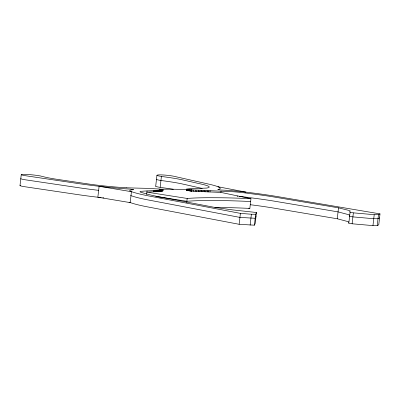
<?xml version="1.0" encoding="UTF-8"?>
<svg xmlns="http://www.w3.org/2000/svg" width="400" height="400" viewBox="0 0 400 400"><rect width="100%" height="100%" fill="white"/><g stroke="black" fill="none" stroke-linecap="round" stroke-linejoin="round"><path stroke-width="0.6" d="M101.14 197.595A58.595 4.905 6.5 0 1 100.045 197.475L95.66 196.97A57.8 4.835 6.5 0 1 78.625 194.725L23.345 186.515A9.92 0.83 6.5 0 1 20 185.625L21.245 174.7A11.795 0.985 6.5 0 1 23.7 174.37A15.59 1.305 6.5 0 1 30.01 174.675A9.22 0.77 6.5 0 1 40.65 176.015A46.765 3.915 6.5 0 0 46.64 177.47A30.385 2.545 6.5 0 0 56.78 179.285L86.855 183.755A37.04 3.1 6.5 0 0 107.385 186.27A50.455 4.22 6.5 0 0 126.395 187.78M146.63 194.405L147.025 190.935M214.855 207.45A198.025 16.57 6.5 0 1 249.855 208.405L250.96 198.69A198.025 16.57 6.5 0 0 214.39 197.735L214.37 197.735A198.025 16.57 6.5 0 0 187.185 198.455L146.885 192.145L153.595 191.805L153.73 190.595L162.98 189.78L158.8 188.995L146.49 188.32A322.065 26.95 6.5 0 1 126.395 187.78M153.595 191.805L154.585 191.78L154.725 190.57M155.7 186.205L156.945 175.275M154.585 191.78L155.535 191.745L155.675 190.535M155.535 191.745L156.445 191.705L156.585 190.495M156.445 191.705L157.315 191.655L157.455 190.445M157.315 191.655L158.14 191.6L158.28 190.39M158.14 191.6L158.93 191.54L159.065 190.33M158.93 191.54L159.67 191.475L159.81 190.265M173.365 189.305A30.385 2.545 6.5 0 0 170.53 188.855A46.765 3.915 6.5 0 0 160.155 187.38L161.4 176.455A9.22 0.77 6.5 0 1 157.18 175.14A15.59 1.305 6.5 0 1 160.27 174.87A11.795 0.985 6.5 0 1 166.57 175.23A9.92 0.83 6.5 0 1 173.25 176.13L209.425 184.27A57.8 4.835 6.5 0 1 217.315 186.48L218.525 186.975M159.67 191.475L160.37 191.405L160.51 190.195M160.37 191.405L161.025 191.325L161.165 190.115M161.025 191.325L161.64 191.24L161.775 190.03M161.64 191.24L162.205 191.15L162.345 189.94M162.78 189.665L162.84 190.99L162.98 189.78M162.71 190.9L162.85 189.69L162.73 191.05L162.205 191.15M250.96 198.69L220.89 192.415L193.515 191.26L186.465 190.31L186.81 189.02L191.705 188.485A322.065 26.95 6.5 0 0 206.47 188.075A50.455 4.22 6.5 0 0 209.02 186.64A37.04 3.1 6.5 0 0 201.65 184.17L181.915 179.74A30.385 2.545 6.5 0 0 171.775 177.925A46.765 3.915 6.5 0 0 161.4 176.455M186.56 190.35L186.6 189.1M186.69 190.395L186.7 189.14M186.845 190.44L186.83 189.185M187.03 190.485L186.985 189.23M187.24 190.535L187.17 189.275M187.475 190.585L187.375 189.325M187.73 190.635L187.87 189.425L187.61 189.375M186.735 202.425L187.185 198.455M188.01 190.685L188.145 189.475L187.87 189.425M188.305 190.74L188.445 189.53L188.145 189.475M188.62 190.79L188.76 189.58L188.445 189.53M188.95 190.84L189.085 189.63L188.76 189.58M189.29 190.89L189.425 189.68L189.085 189.63M189.5 190.92L189.425 189.68M189.72 190.945L189.64 189.71M189.935 190.975L189.855 189.735M190.155 191L190.075 189.765M190.38 191.025L190.515 189.815L223.35 191.295A93.085 7.79 6.5 0 1 233.475 191.775A17.385 1.455 6.5 0 1 246.115 193.075L250.845 193.705A60.36 5.05 6.5 0 1 274.55 197.09L338.51 207.85L348.41 210.3L350.405 211.035L349.58 211.57L350.07 212.27L348.825 223.195L352.115 223.785L372.965 225.615L377.23 225.63L378.755 224.805L380 213.88L279.93 197A64.08 5.36 6.5 0 0 252.865 193L244.43 191.94A34.325 2.87 6.5 0 0 220.86 190.02L217.805 189.47A58.595 4.905 6.5 0 0 218.535 186.975M190.6 191.05L190.735 189.84M190.82 191.07L190.955 189.86M191.035 191.09L191.175 189.88M191.25 191.11L191.385 189.9M191.455 191.13L191.595 189.92M191.66 191.145L191.8 189.935M191.855 191.155L191.995 189.945M193.515 191.26L193.655 190.05M195.15 191.36L195.29 190.15M196.76 191.455L196.9 190.245M198.345 191.54L198.485 190.33M199.905 191.625L200.04 190.415M201.435 191.695L201.57 190.485M202.935 191.765L203.075 190.555M204.41 191.83L204.55 190.62M205.855 191.885L205.99 190.675M207.265 191.93L207.405 190.72M208.645 191.975L208.785 190.765M209.995 192.01L210.13 190.8M220.89 192.415L221.025 191.205M153.73 190.595L145.595 191.01A93.085 7.79 6.5 0 0 140.51 191.435A17.385 1.455 6.5 0 0 142.245 192.7L144.51 193.32A60.36 5.05 6.5 0 0 158.475 196.665L214.74 207.4L232.41 209.875L256.455 212.505L255.21 223.43L254.4 225.18L239.145 224.295L240.39 213.37L151.815 196.53A64.08 5.36 6.5 0 1 134.33 192.565L130.995 191.525A34.325 2.87 6.5 0 1 133.615 189.7L130.555 189.155A58.595 4.905 6.5 0 1 101.29 186.55L96.905 186.04A57.8 4.835 6.5 0 1 79.87 183.8L24.59 175.59A9.92 0.83 6.5 0 1 21.245 174.7M250.135 225.165L251.38 214.24L255.645 214.255L256.455 212.505M254.4 225.18L255.645 214.255M348.66 221.78L337.265 218.775L338.51 207.85M352.115 223.785L353.36 212.855L350.07 212.27M372.965 225.615L374.21 214.685L378.475 214.7L380 213.88M377.23 225.63L378.475 214.7M255.995 216.535L255.185 218.285L239.93 217.405L151.355 200.565A64.08 5.36 6.5 0 1 133.875 196.6L130.535 195.555M379.54 217.91L378.015 218.735L373.75 218.72L352.9 216.89L349.61 216.3L349.12 215.605M240.39 213.37L251.38 214.24M353.36 212.855L374.21 214.685M98.64 190.33L96.445 190.075A57.8 4.835 6.5 0 1 79.41 187.83L24.13 179.62A9.92 0.83 6.5 0 1 20.79 178.73A11.795 0.985 6.5 0 1 20.945 178.59M155.725 196.405L186.865 201.28A198.025 16.57 6.5 0 1 214.05 200.555L214.07 200.555A198.025 16.57 6.5 0 1 250.64 201.51M337.265 218.775L273.305 208.02A60.36 5.05 6.5 0 0 250.17 204.705M239.145 224.295L150.57 207.46A64.08 5.36 6.5 0 1 133.085 203.495L129.75 202.45A34.325 2.87 6.5 0 1 129.08 202.14M217.92 186.73L245.855 192.105M248.65 208.155L249.855 208.405M349.445 214.885L338.05 211.885L274.09 201.125A60.36 5.05 6.5 0 0 250.385 197.74L245.65 197.11A17.385 1.455 6.5 0 0 239.205 196.34M348.335 222.5L348.825 223.195M160.145 187.385A9.22 0.77 6.5 0 1 155.77 186.13M20 185.625A11.795 0.985 6.5 0 1 20.44 185.41M103.88 197.895A58.595 4.905 6.5 0 1 102.785 197.775M237.07 196.13A17.385 1.455 6.5 0 1 237.92 196.21M156.555 179.235A9.22 0.77 6.5 0 0 160.93 180.49A46.765 3.915 6.5 0 1 171.315 181.96A30.385 2.545 6.5 0 1 181.455 183.775L201.185 188.205A37.04 3.1 6.5 0 1 202.21 188.44M186.51 189.53A206.015 17.24 6.5 0 0 166.575 189.19A206.015 17.24 6.5 0 0 159.21 189.195M99.1 186.295L97.855 197.22L130.195 202.615L131.44 191.69L99.1 186.295"/></g></svg>
